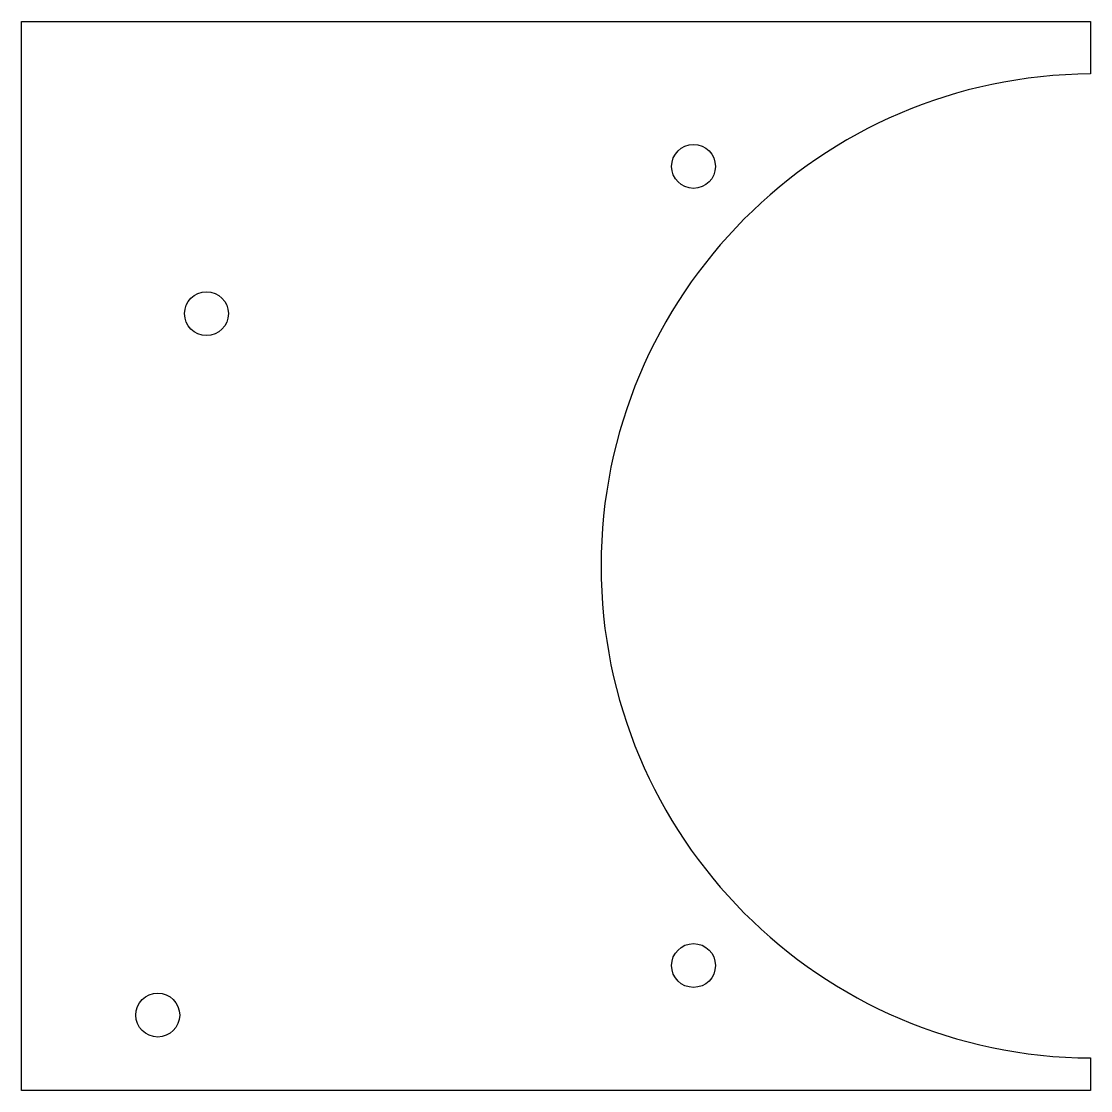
# Model space of a CAD drawing. Header units: millimetres. Extents: x 0 to 110, y 0 to 110.
import ezdxf

# ---------------------------------------------------------------- set-up
doc = ezdxf.new("R2010")
doc.units = ezdxf.units.MM

msp = doc.modelspace()

# ---------------------------------------------------------------- linework, layer by layer
for p, q in [((0, 0), (0, 109.75)), ((0, 109.75), (109.75, 109.75)), ((109.75, 109.75), (109.75, 104.35)), ((109.75, 3.35), (109.75, 0)), ((109.75, 0), (0, 0))]:
    msp.add_line(p, q)
for centre in [(68.99, 94.86), (19, 79.75), (68.99, 12.84), (14, 7.75)]:
    msp.add_circle(centre, 2.25)
msp.add_arc((110, 53.85), 50.5, 90.2836, 269.7164)

doc.saveas('drawing.dxf')
